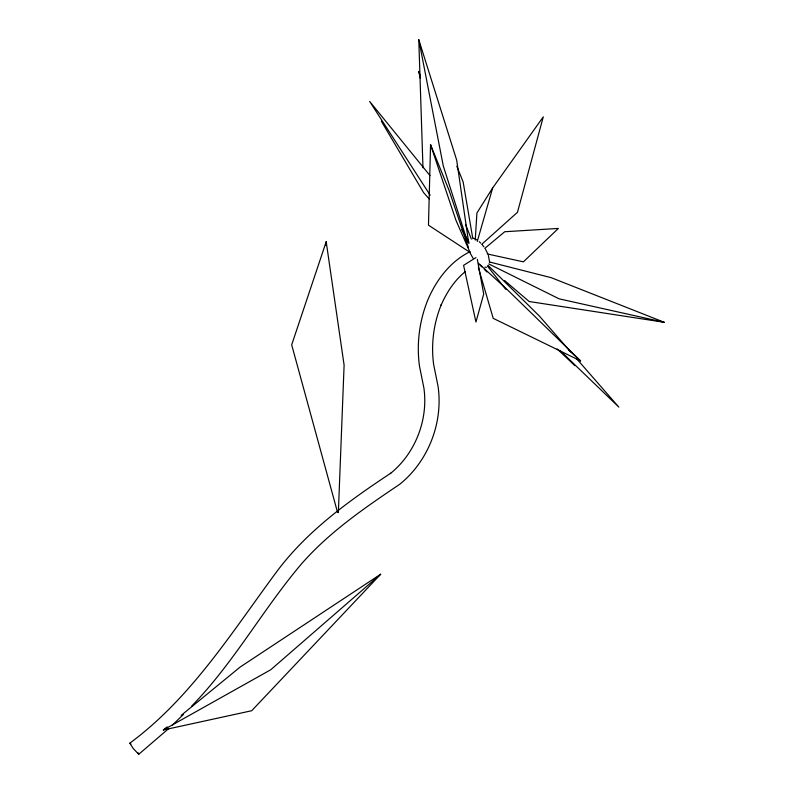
<?xml version="1.0" encoding="UTF-8"?>
<svg xmlns="http://www.w3.org/2000/svg" width="794" height="794" viewBox="0 0 794 794"><rect width="100%" height="100%" fill="white"/><g stroke="black" fill="none" stroke-linecap="round" stroke-linejoin="round"><path stroke-width="1.19" d="M468.5 247.797L449.027 190.272L430.556 144.707L428.472 225.159L470.058 252.403M338.353 512.557L344.11 365.141L326.195 241.733L291.686 344.844L337.609 512.606M326.036 245.415L326.195 241.733M475.249 240.086L476.916 212.971L492.657 187.95L543.275 116.857L517.47 212.296L481.74 244.294M477.273 241.406L492.657 187.95M470.098 251.678C450.496 261.226 436.591 279.627 428.095 299.298L427.926 299.715C419.391 320.597 416.463 343.623 419.45 365.984L423.887 387.958C428.413 419.738 415.361 453.374 390.36 473.552L390.767 473.204C348.516 501.133 306.424 531.394 276.044 572.583C231.491 632.858 191.056 697.886 129.819 743.174L133.253 748.534L138.732 754.3L168.745 728.525M138.732 754.3L138.146 752.821M191.811 705.926C233.803 662.841 262.804 609.415 301.631 563.73C329.57 531.821 364.883 507.743 399.799 484.221C428.343 461.175 443.251 422.765 438.08 386.479L433.633 364.466C430.944 344.308 433.574 323.535 441.275 304.707L441.107 305.124C446.694 292.43 454.436 280.421 465.294 271.608M181.161 715.394L240.215 667L380.673 574.231L251.708 710.729L163.346 729.984L167.097 726.917M183.474 714.421L172.268 725.25M380.673 574.231L270.754 669.749L163.346 729.984M484.777 248.403L504.736 231.739L558.361 228.434L523.405 261.841L487.258 253.951M475.934 257.593L463.597 265.335L475.943 322.056L483.705 294.008L477.313 259.31M484.886 267.151L486.414 267.26M489.461 261.97L551.076 277.642L664.29 322.304L529.171 301.512L504.577 280.54M664.29 322.304L559.085 298.822L488.776 263.926M478.415 263.261L506.79 289.185L580.593 360.923L493.203 318.334L478.365 267.548M473.621 238.17L477.313 240.096M129.819 743.174L130.931 744.028M568.474 349.866L580.593 360.923M557.18 348.943L574.935 365.697M559.959 350.452L618.814 407.084L576.781 358.918M479.239 241.684L480.688 243.103M488.022 265.355L539.444 316.131L570.529 351.752M480.072 265.087L481.789 266.814M484.36 269.394L486.93 271.985M429.286 199.036L423.629 192.654L381.348 121.204M430.011 175.613L369.647 101.434L430.179 195.195M465.105 238.686L468.986 243.51M487.476 266.109L505.857 289.443M482.295 244.81L483.913 246.874M473.045 258.239L469.383 251.698M461.761 229.674L469.056 242.17M485.432 249.157L487.754 253.743M469.582 251.331L455.905 220.156L430.556 144.707M420.433 75.916L418.607 71.391L420.383 78.229M456.808 166.234L463.15 181.985L472.827 238.766M465.552 224.414L471.358 239.093M488.36 255.42L489.64 262.288M466.783 239.55L443.3 165.996L418.785 39.7L422.974 167.772M418.785 39.7L456.689 160.16L468.331 240.423"/></g></svg>
